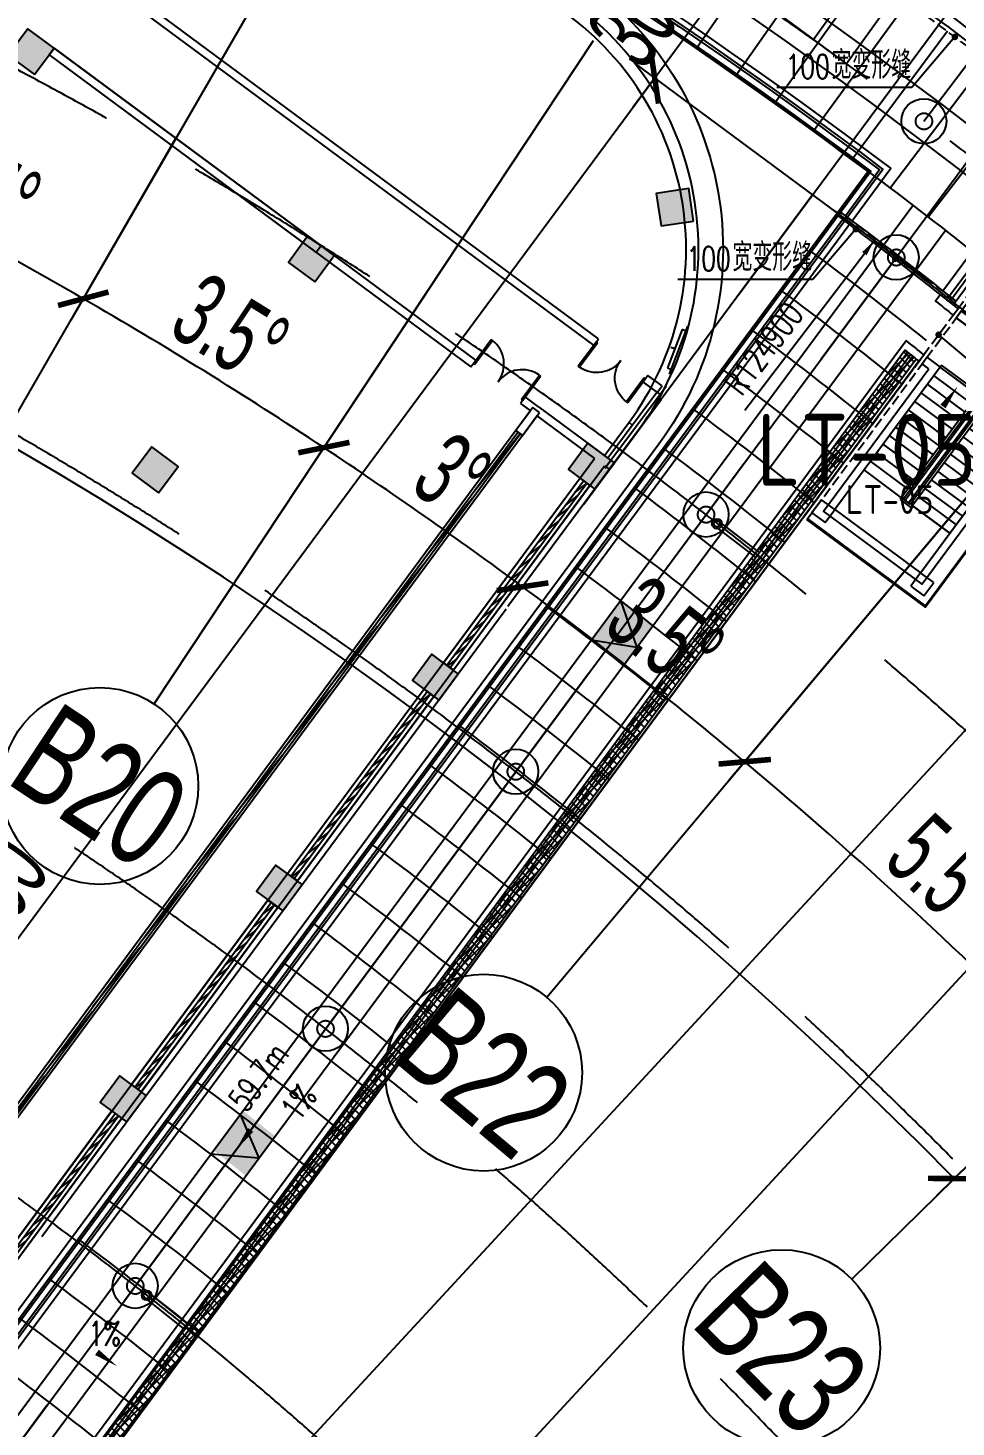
# Model space of a CAD drawing. Extents: x 1962160 to 37842216, y -162679 to 2997677.
# Drawn here: x 37668805 to 37691441, y 2827216 to 2861342 of the extents above; entities that cross this region are included whole.
import ezdxf
from ezdxf.enums import TextEntityAlignment as Align

# ---------------------------------------------------------------- set-up
doc = ezdxf.new("R2010")
doc.units = 0
doc.header["$LTSCALE"] = 1000
for name, pattern in [('__DASH', [0.35, 0.25, -0.1]), ('CENTER', [2, 1.25, -0.25, 0.25, -0.25]), ('CENTER2', [28.575, 19.05, -3.175, 3.175, -3.175]), ('DASH', [0.35, 0.25, -0.1]), ('HIDDEN', [0.375, 0.25, -0.125])]:
    doc.linetypes.add(name, pattern=pattern)
doc.layers.get('0').update_dxf_attribs({"color": 8})
doc.layers.get('Defpoints').update_dxf_attribs({"color": 8})
for name, color, linetype in [('#幕墙线-平面', 8, 'Continuous'), ('#标注', 8, 'Continuous'), ('#虚线', 8, 'HIDDEN'), ('#轴线', 8, 'CENTER2'), ('1-WIN-1', 8, 'Continuous'), ('A-AL', 8, 'Continuous'), ('A-AL-E', 8, 'Continuous'), ('A-COLS-PLAN-C', 8, 'DASH'), ('A-COLS-PLAN-S', 8, 'DASH'), ('A-DETL-ALUM', 8, 'Continuous'), ('A-DIMS', 8, 'Continuous'), ('A-DIMS-LEAD', 8, 'Continuous'), ('A-DIMS-SYMB', 8, 'Continuous'), ('A-FLOR', 8, 'Continuous'), ('A-FLOR-OTLN', 8, 'Continuous'), ('A-FLOR-UNDR', 8, '__DASH'), ('A-GRID', 8, 'CENTER'), ('A-HATH', 8, 'Continuous'), ('A-NOTE', 8, 'Continuous'), ('A-ROOF-DRAN', 8, 'Continuous'), ('A-STRS', 8, 'Continuous'), ('A-STRS-HRAL', 8, 'Continuous'), ('A-TEXT-150', 8, 'Continuous'), ('A-TEXT-500', 8, 'Continuous'), ('COLUMN', 8, 'Continuous'), ('DIM', 8, 'Continuous'), ('G-ACCS', 8, 'Continuous'), ('PUB_HATCH', 8, 'Continuous'), ('周边建筑', 8, 'Continuous'), ('建-填充', 8, 'Continuous'), ('水-雨水-压力流-标识', 8, 'Continuous')]:
    doc.layers.add(name, color=color, linetype=linetype)
doc.layers.add('A-X-CHEK', color=8, linetype='Continuous', plot=False)
doc.styles.add('#文字', font='jrs.shx', dxfattribs={"width": 0.7, "bigfont": 'hztxt.shx'})
doc.styles.add('_TCH_DIM', font='SIMPLEX', dxfattribs={"bigfont": 'GBCBIG'})
doc.styles.add('JHZX', font='jrs.shx', dxfattribs={"width": 0.6, "bigfont": 'jhz.shx'})
doc.styles.get("Standard").update_dxf_attribs({"font": 'xd-hzs.shx', "bigfont": 'xd-hztxt.shx'})
doc.dimstyles.new('JZBZ-600', dxfattribs={"dimscale": 600, "dimtxt": 3, "dimasz": 1.5, "dimexe": 1, "dimexo": 1, "dimgap": 0.5, "dimtad": 1, "dimdec": 0, "dimdsep": 46, "dimtxsty": 'JHZX', "dimblk1": 'ARCHTICK', "dimblk2": 'ARCHTICK', "dimsah": 1, "dimcen": 0, "dimclrd": 1, "dimclre": 1, "dimclrt": 2, "dimadec": 1, "dimazin": 2, "dimtfac": 1, "dimtdec": 0, "dimtix": 1, "dimtmove": 0, "dimatfit": 3, "dimfxl": 1, "dimtolj": 1, "dimlwd": -1, "dimlwe": -1, "dimarcsym": 1})

# ---------------------------------------------------------------- blocks, each defined once
blk = doc.blocks.new('排水沟区域')
at = {"layer": 'A-HATH'}
h = blk.add_hatch(dxfattribs=at)
h.set_pattern_fill('ANSI37', color=256, scale=100)
h.set_pattern_definition([(45, (0, 0), (-112.2532015, 112.2532015), []), (135, (0, 0), (-112.2532015, -112.2532015), [])])
edge = h.paths.add_edge_path()
edge.add_line((35689954, 2968412), (35724511, 3015261))
edge.add_arc((35647973, 2918657), 123250, 51.44757, 51.61038, ccw=False)
edge.add_line((35724786, 3015043), (35690222, 2968185))
edge.add_arc((35647973, 2918657), 65100, 49.53456, 49.84332)
blk.add_lwpolyline([(35689954, 2968412), (35724511, 3015261, -0.00071), (35724786, 3015043), (35690222, 2968185, 0.001347)], format="xyb", close=True, dxfattribs=at)
blk.add_arc((35647973, 2918657), 124850, 51.47499, 51.63511, dxfattribs=at)
blk = doc.blocks.new('A$C58e34137')
at = {"layer": 'A-X-CHEK'}
blk.add_blockref('排水沟区域', (-35647973, -2918657), dxfattribs=at)
blk = doc.blocks.new('雨水立管')
for radius in [80, 50]:
    blk.add_circle((0, 0), radius)
blk = doc.blocks.new('雨水')
at = {"layer": 'A-DIMS-SYMB'}
blk.add_lwpolyline([(35703978, 2991382, 0, 0, 0), (35705297, 2990474, 0, 160, 0), (35704802, 2990814, 0, 0, 0)], format="xyseb", dxfattribs=at)
at = {"layer": 'A-ROOF-DRAN'}
for points in [[(35719970, 3011084), (35720962, 3010320)], [(35719878, 3010966), (35720873, 3010199)], [(35706062, 2992264), (35707031, 2991493)], [(35705969, 2992147), (35706941, 2991372)]]:
    blk.add_lwpolyline(points, dxfattribs=at)
at = {"xscale": 1.5, "yscale": 1.5, "zscale": 1.5}
for p, rotation in [((35719924, 3011025), 357.7900760664111), ((35706016, 2992206), 357.9511120445603)]:
    blk.add_blockref('雨水立管', p, dxfattribs=dict(at, rotation=rotation))
at = {"layer": 'A-DIMS-SYMB', "style": '_TCH_DIM', "width": 0.705882}
blk.add_text('1%', height=595, dxfattribs=at).set_placement((35704596, 2990973))
blk = doc.blocks.new('1100')
at = {"layer": 'A-DETL-ALUM', "ltscale": 0.3}
blk.add_circle((35572079, 2737405), 550, dxfattribs=at)
blk = doc.blocks.new('_YZHK')
blk.add_circle((0, 0), 0.5)
blk = doc.blocks.new('ASDFASD')
at = {"layer": 'A-COLS-PLAN-C', "ltscale": 0.3, "xscale": 400, "yscale": 400, "zscale": 400}
for p in [(35724975, 3020843), (35724300, 3017521), (35719660, 3011250), (35715019, 3004978), (35710378, 2998706), (35705737, 2992434)]:
    blk.add_blockref('_YZHK', p, dxfattribs=at)
blk = doc.blocks.new('_FZHK')
blk.add_lwpolyline([(-0.5, -0.5), (0.5, -0.5), (0.5, 0.5), (-0.5, 0.5)], close=True)
blk = doc.blocks.new('LT-5')
at = {"layer": 'A-AL'}
for points in [[(1071, 1447), (3965, -694), (-33, -6096), (-2927, -3955)], [(1056, 1427), (3930, -700), (-38, -6061), (-2912, -3935)]]:
    blk.add_lwpolyline(points, dxfattribs=at)
at = {"layer": 'A-DIMS-SYMB'}
blk.add_lwpolyline([(1986, -1308, 0, 0, 0), (-304, -4403, 0, 0, 0), (-1389, -3600, 0, 0, 0), (747, -714, 0, 160, 0), (390, -1197, 0, 0, 0)], format="xyseb", dxfattribs=at)
at = {"layer": 'A-FLOR-UNDR'}
for p, q in [((-3007, -3895), (990, 1506)), ((-2927, -3955), (1071, 1447))]:
    blk.add_line(p, q, dxfattribs=at)
blk.add_lwpolyline([(833, 1126), (913, 1066)], dxfattribs=at)
at = {"layer": 'A-STRS'}
for p, q in [((322, -238), (-1534, -2746)), ((322, -238), (357, -190)), ((1238, -916), (322, -238)), ((1447, -1071), (322, -238)), ((1531, -1058), (357, -190)), ((929, -1334), (12, -656)), ((1083, -1125), (167, -447)), ((1238, -916), (-654, -3472)), ((1286, -952), (-570, -3460)), ((1326, -981), (-529, -3489)), ((774, -1543), (-142, -865)), ((1286, -952), (1238, -916)), ((1286, -952), (1238, -916)), ((1326, -981), (1286, -952)), ((1326, -981), (1407, -1041)), ((465, -1961), (-452, -1283)), ((-449, -3549), (1407, -1041)), ((-409, -3579), (1447, -1071)), ((-396, -3663), (1531, -1058)), ((619, -1752), (-297, -1074)), ((1172, -1190), (1132, -1161)), ((1252, -1250), (1292, -1280)), ((1341, -1315), (2257, -1993)), ((1407, -1041), (1447, -1071)), ((1495, -1106), (2412, -1784)), ((155, -2379), (-761, -1701)), ((310, -2170), (-606, -1492)), ((862, -1608), (822, -1579)), ((943, -1668), (983, -1698)), ((1017, -1399), (977, -1370)), ((1097, -1459), (1138, -1489)), ((1186, -1524), (2102, -2202)), ((1, -2588), (-916, -1910)), ((553, -2026), (513, -1997)), ((556, -4293), (2412, -1784)), ((708, -1817), (668, -1788)), ((788, -1877), (828, -1907)), ((877, -1942), (1793, -2620)), ((1031, -1733), (1948, -2411)), ((-309, -3006), (-1225, -2328)), ((-154, -2797), (-1070, -2119)), ((398, -2235), (358, -2206)), ((479, -2295), (519, -2325)), ((567, -2360), (1484, -3038)), ((633, -2086), (674, -2116)), ((722, -2151), (1638, -2829)), ((-463, -3215), (-1380, -2537)), ((89, -2653), (49, -2624)), ((170, -2713), (210, -2743)), ((244, -2444), (204, -2415)), ((324, -2504), (364, -2534)), ((413, -2569), (1329, -3247)), ((-1534, -2746), (-2248, -3711)), ((-618, -3424), (-1534, -2746)), ((-618, -3424), (-1534, -2746)), ((-220, -3071), (-260, -3042)), ((-66, -2862), (-106, -2833)), ((15, -2922), (55, -2952)), ((103, -2987), (1020, -3665)), ((258, -2778), (1174, -3456)), ((-375, -3280), (-415, -3251)), ((-294, -3340), (-254, -3370)), ((-206, -3405), (710, -4083)), ((-140, -3131), (-100, -3161)), ((-51, -3196), (865, -3874)), ((-2248, -3711), (-158, -5257)), ((-654, -3472), (-396, -3663)), ((-529, -3489), (-570, -3460)), ((-570, -3460), (-409, -3579)), ((-409, -3579), (-570, -3460)), ((-449, -3549), (-409, -3579)), ((-361, -3614), (556, -4293)), ((556, -4293), (-361, -3614)), ((-158, -5257), (556, -4293))]:
    blk.add_line(p, q, dxfattribs=at)
at = {"layer": 'A-STRS-HRAL'}
blk.add_lwpolyline([(42, -280), (-119, -161), (0, 0), (322, -238), (-2248, -3711), (-158, -5257), (3125, -820), (714, 965), (833, 1125), (3405, -778), (-116, -5537), (-2528, -3752), (42, -280)], dxfattribs=at)
at = {"layer": 'A-COLS-PLAN-C'}
for p, xscale, yscale, zscale, rotation in [((994, 1006), 399.999999995629, 400.0000000216814, 400.0000000216814, 143.4999999619085), ((3405, -778), 400.000000014255, 400.000000014255, 400.000000014255, 143.4999999618913), ((-2528, -3752), 400.0000000039543, 400.0000000039543, 400.0000000039543, 143.4999999647823), ((-116, -5537), 399.9999999934131, 399.9999999934131, 399.9999999934131, 143.4999999623374)]:
    blk.add_blockref('_FZHK', p, dxfattribs=dict(at, xscale=xscale, yscale=yscale, zscale=zscale, rotation=rotation))
at = {"layer": 'A-DIMS-SYMB', "style": '_TCH_DIM'}
blk.add_text('下', height=675, dxfattribs=at).set_placement((1922, -1139))
blk = doc.blocks.new('*U314')
for p, q in [((0, -200), (0, 200)), ((0, 200), (99.9, 200)), ((99.9, -200), (0, -200))]:
    blk.add_line(p, q)
blk = doc.blocks.new('*U315')
blk.add_line((0, 0), (-100, 0))
blk = doc.blocks.new('*U316')
blk.add_line((99.9, 250), (99.9, -250))
blk = doc.blocks.new('*U317')
for p, q in [((0, -200), (0, 200)), ((0, 200), (100, 200)), ((100, -200), (0, -200))]:
    blk.add_line(p, q)
blk = doc.blocks.new('*U318')
blk.add_line((0, 0), (-100, 0))
blk = doc.blocks.new('*U319')
blk.add_line((100, 250), (100, -250))
blk = doc.blocks.new('$WINLIB2D$00000039')
for points in [[(-0.5, 0.5), (-0.5, -0.5)], [(0.5, 0.5), (-0.5, 0.5)], [(0.5, -0.5), (0.5, 0.5)], [(-0.5, 0.1667), (0.5, 0.1667)], [(-0.3839, -0.1667), (-0.448, 0.1667)], [(-0.3159, -0.1667), (-0.38, 0.1667)], [(-0.2479, -0.1667), (-0.312, 0.1667)], [(-0.1799, -0.1667), (-0.244, 0.1667)], [(-0.1119, -0.1667), (-0.176, 0.1667)], [(-0.0439, -0.1667), (-0.108, 0.1667)], [(0.0241, -0.1667), (-0.04, 0.1667)], [(0.0921, -0.1667), (0.028, 0.1667)], [(0.16, -0.1667), (0.0959, 0.1667)], [(0.228, -0.1667), (0.1639, 0.1667)], [(0.296, -0.1667), (0.2319, 0.1667)], [(0.364, -0.1667), (0.2999, 0.1667)], [(0.432, -0.1667), (0.3679, 0.1667)], [(0.5, -0.1667), (0.4359, 0.1667)], [(-0.4519, -0.1667), (-0.5, 0.0836)], [(-0.5, -0.1667), (0.5, -0.1667)], [(0.5, -0.5), (-0.5, -0.5)]]:
    blk.add_lwpolyline(points)
blk = doc.blocks.new('$DorLib2D$00000002')
at = {"layer": '1-WIN-1'}
for p, q in [((-0.5, 0), (-0.5, 0.4875)), ((-0.475, 0.4875), (-0.5, 0.4875)), ((-0.475, 0), (-0.475, 0.4875)), ((0.475, 0), (0.475, 0.4875)), ((0.475, 0.4875), (0.5, 0.4875)), ((0.5, 0), (0.5, 0.4875)), ((-0.5, 0), (-0.475, 0)), ((0.5, 0), (0.475, 0))]:
    blk.add_line(p, q, dxfattribs=at)
for centre, start, end in [((-0.4875, 0), 0, 88.53072), ((0.4875, 0), 91.46928, 180)]:
    blk.add_arc(centre, 0.4875, start, end, dxfattribs=at)
blk = doc.blocks.new('_FZH')
blk.add_lwpolyline([(-0.5, -0.5), (0.5, -0.5), (0.5, 0.5), (-0.5, 0.5)], close=True)
at = {"layer": 'PUB_HATCH'}
blk.add_solid([(-0.5, -0.5), (0.5, -0.5), (-0.5, 0.5), (0.5, 0.5)], dxfattribs=at)
blk = doc.blocks.new('567')
at = {"layer": '周边建筑'}
for p, q in [((79588, 88437), (67813, 99417)), ((67677, 99271), (79452, 88291)), ((67196, 96985), (67059, 96839)), ((67196, 96985), (67059, 96839)), ((76554, 88258), (67196, 96985)), ((67196, 96985), (73120, 91461)), ((67059, 96839), (76418, 88112)), ((67059, 96839), (72983, 91315)), ((73120, 91461), (72983, 91315)), ((79452, 88291), (79588, 88437)), ((76418, 88112), (76554, 88258)), ((80685, 87414), (80549, 87268)), ((80999, 87122), (80685, 87414)), ((77651, 87235), (77515, 87089)), ((77515, 87089), (77737, 86882)), ((77947, 86960), (77651, 87235)), ((80549, 87268), (80862, 86976)), ((80862, 86976), (80999, 87122)), ((77805, 86955), (77328, 86443)), ((77737, 86882), (77328, 86443)), ((77474, 86307), (77951, 86819)), ((77474, 86307), (77883, 86745)), ((77951, 86819), (77805, 86955)), ((77883, 86745), (79163, 85552)), ((77947, 86960), (79446, 85562)), ((77328, 86443), (77474, 86307)), ((77328, 86443), (77474, 86307)), ((79409, 85596), (80098, 86334)), ((79492, 85245), (80317, 86130)), ((58569, 63465), (79163, 85552)), ((58715, 63181), (79383, 85347)), ((79383, 85347), (79492, 85245)), ((79446, 85562), (79409, 85596))]:
    blk.add_line(p, q, dxfattribs=at)
blk.add_lwpolyline([(51546, 114974, -0.066668), (79984, 97358, -0.432715), (80756, 85721), (59352, 62768, -0.3894), (48565, 61929, 0.164544), (1000, 78694)], format="xyb", dxfattribs=at)
for radius in [7100, 7400]:
    blk.add_arc((74905, 91177), radius, 317, 50.5955, dxfattribs=at)
at = {"layer": 'COLUMN'}
for p, xscale, yscale, zscale, rotation in [((66630, 96966), 800.000000000408, 800.000000000408, 800.000000000408, 47.00000000001015), ((81801, 91417), 800.0000000005812, 800.0000000005812, 800.0000000005812, 92.00000000001056), ((72847, 91169), 800.000000000408, 800.000000000408, 800.000000000408, 47.00000000001015), ((68482, 86488), 800.000000000408, 800.000000000408, 800.000000000408, 47.00000000001015), ((79063, 85372), 800.000000000408, 800.000000000408, 800.000000000408, 47.00000000001015), ((74699, 80691), 800.000000000408, 800.000000000408, 800.000000000408, 47.00000000001015), ((70334, 76010), 800.000000000408, 800.000000000408, 800.000000000408, 47.00000000001015), ((65969, 71330), 800.000000000408, 800.000000000408, 800.000000000408, 47.00000000001015)]:
    blk.add_blockref('_FZH', p, dxfattribs=dict(at, xscale=xscale, yscale=yscale, zscale=zscale, rotation=rotation))
at = {"layer": '周边建筑'}
for name, p, xscale, yscale, zscale, rotation in [('$DorLib2D$00000002', (77035, 87674), 1500, 1500, 200, 317.0000000001526), ('$DorLib2D$00000002', (80068, 87853), -1500.000000000001, 1500, 200, 137.0000000001527), ('$WINLIB2D$00000039', (67625, 75892), 28668.06737196897, 200, 28668.06737196897, 47.00000000000413), ('$WINLIB2D$00000039', (67625, 75892), 28668.06737196897, 200.0000000000001, 28668.06737196897, 47.00000000000397), ('$WINLIB2D$00000039', (76956, 82961), 5600, 299.9999999999999, 5600, 47.00000000000436), ('$WINLIB2D$00000039', (72591, 78281), 5600, 299.9999999999999, 5600, 47.00000000000436), ('$WINLIB2D$00000039', (68226, 73600), 5600, 299.9999999999999, 5600, 47.00000000000436), ('$WINLIB2D$00000039', (63862, 68919), 5600, 299.9999999999999, 5600, 47.00000000000436)]:
    blk.add_blockref(name, p, dxfattribs=dict(at, xscale=xscale, yscale=yscale, zscale=zscale, rotation=rotation))
at = {"layer": '周边建筑', "xscale": -1.000000000000001, "yscale": 2.500000000000002, "rotation": 152.7273047657461}
for name in ['*U317', '*U319', '*U318']:
    blk.add_blockref(name, (81408, 87987), dxfattribs=at)
at = {"layer": '周边建筑', "yscale": 5, "rotation": 316.7273049999333}
for name in ['*U316', '*U314', '*U315']:
    blk.add_blockref(name, (80168, 86256), dxfattribs=at)
blk = doc.blocks.new('DIAN')
at = {"layer": 'A-FLOR-OTLN'}
h = blk.add_hatch(color=256, dxfattribs=at)
h.dxf.hatch_style = 1
edge = h.paths.add_edge_path()
edge.add_arc((35536772, 2753987), 50, 0, 360)
blk.add_circle((35536772, 2753987), 50, dxfattribs=at)
blk = doc.blocks.new('总体道路0521')
at = {"layer": 'G-ACCS'}
for p, q in [((35648053.519, 2918747.757), (35648026.68, 2918718.723)), ((35648056.456, 2918745.041), (35648029.618, 2918716.008))]:
    blk.add_line(p, q, dxfattribs=at)
for radius, start, end in [(223.8, 2.61503, 87.0254), (131, 52.42282, 54.65322)]:
    blk.add_arc((35647972.511, 2918657.177), radius, start, end, dxfattribs=at)
blk = doc.blocks.new('A$C06ac024f')
at = {"layer": 'A-AL-E'}
blk.add_line((77712, 97709), (78519, 98799), dxfattribs=at)
for points in [[(39323, 51881), (75638, 100959, 0.083994), (38219, 120221)], [(39363, 51851), (75708, 100969, 0.084111), (38226, 120272)]]:
    blk.add_lwpolyline(points, format="xyb", dxfattribs=at)
for points in [[(42095, 49659), (76720, 96452)], [(42248, 49529), (76880, 96333)]]:
    blk.add_lwpolyline(points, dxfattribs=at)
at = {"layer": 'A-DIMS'}
blk.add_lwpolyline([(75549, 98958, 132, 0, 0), (75791, 99276, 0, 0, 0)], format="xyseb", dxfattribs=at)
blk.add_lwpolyline([(72636, 95143), (75549, 98958), (75791, 99276)], dxfattribs=at)
at = {"layer": 'A-DIMS-LEAD'}
for p, q in [((77757, 104244), (76706, 103014)), ((76706, 103014), (73416, 103014)), ((75340, 99556), (74290, 98326)), ((74290, 98326), (70999, 98326)), ((77359, 96980), (78336, 96157))]:
    blk.add_line(p, q, dxfattribs=at)
at = {"layer": 'A-DIMS-LEAD', "const_width": 80}
for points in [[(77783, 104275, 1), (77731, 104214, 1)], [(75366, 99586, 1), (75314, 99525, 1)], [(77329, 97005, 1), (77390, 96954, 1)]]:
    blk.add_lwpolyline(points, format="xyb", close=True, dxfattribs=at)
at = {"layer": 'A-DIMS-SYMB'}
blk.add_lwpolyline([(62220, 79799, 0, 0, 0), (60223, 77100, 0, 160, 0), (60580, 77582, 0, 0, 0)], format="xyseb", dxfattribs=at)
at = {"layer": 'A-FLOR-OTLN'}
for points in [[(81206, 101709, 0.014002), (75385, 106095, 0.014002)], [(77713, 97715, 0.007204), (74865, 99914)]]:
    blk.add_lwpolyline(points, format="xyb", dxfattribs=at)
blk.add_lwpolyline([(40742, 50775), (76298, 98824)], dxfattribs=at)
at = {"layer": 'A-FLOR-UNDR'}
for points in [[(81143, 101631, 0.014002), (75327, 106013, 0.014002)], [(77775, 97794, 0.007204), (74925, 99994)]]:
    blk.add_lwpolyline(points, format="xyb", dxfattribs=at)
at = {"layer": 'A-STRS-HRAL'}
for p, q in [((41827, 49885), (76569, 96836)), ((76606, 96551), (41980, 49756)), ((77078, 96431), (76959, 96270))]:
    blk.add_line(p, q, dxfattribs=at)
blk.add_lwpolyline([(38078, 120685), (38025, 120283, -0.000403), (38219, 120221), (38245, 120423, -0.084461), (75917, 100999), (75085, 99874, -0.0004), (75244, 99754), (76196, 101040, 0.085331)], format="xyb", close=True, dxfattribs=at)
for points in [[(75185, 99673, 0.0004), (75025, 99794), (39482, 51760, -0.000768), (39641, 51639), (75185, 99673)], [(78451, 99044, -0.055012), (98161, 79554), (98316, 79679, 0.055421), (78413, 99329), (77461, 98042, -0.0004), (77618, 97918), (78451, 99044)], [(77402, 97962), (77283, 97801, -0.001104), (77714, 97459), (77833, 97620, 0.001102), (77402, 97962)], [(76606, 96551, -0.00071), (76880, 96333), (76999, 96493, 0.001114), (76569, 96836)]]:
    blk.add_lwpolyline(points, format="xyb", dxfattribs=at)
at = {"xscale": 1000, "yscale": 1000, "zscale": 1000}
blk.add_blockref('总体道路0521', (-35647972511, -2918657177), dxfattribs=at)
at = {"layer": 'A-COLS-PLAN-S'}
blk.add_blockref('ASDFASD', (-35647973, -2918657), dxfattribs=at)
at = {"layer": 'A-FLOR-OTLN'}
blk.add_blockref('DIAN', (-35460474, -2655163), dxfattribs=at)
at = {"layer": 'A-ROOF-DRAN'}
blk.add_blockref('雨水', (-35647973, -2918657), dxfattribs=at)
at = {"layer": 'A-STRS'}
blk.add_blockref('LT-5', (77076, 96429), dxfattribs=at)
at = {"layer": 'A-STRS-HRAL', "rotation": 6.499999999994645}
blk.add_blockref('567', (0, 0), dxfattribs=at)
at = {"layer": '周边建筑', "rotation": 6.499999999994645}
blk.add_blockref('567', (0, 0), dxfattribs=at)
at = {"layer": '水-雨水-压力流-标识'}
for p in [(-35495079, -2635217), (-35495754, -2638539), (-35500394, -2644810), (-35505035, -2651082), (-35509676, -2657354), (-35514317, -2663626)]:
    blk.add_blockref('1100', p, dxfattribs=at)
at = {"layer": 'A-DIMS', "style": '_TCH_DIM', "width": 0.705882}
blk.add_text('R124900', height=595, rotation=52.6404, dxfattribs=at).set_placement((72557, 95455))
at = {"layer": 'A-NOTE', "style": '_TCH_DIM', "width": 0.705882}
for p in [(73626, 103224), (71209, 98536)]:
    blk.add_text('100', height=595, dxfattribs=at).set_placement(p)
at = {"layer": 'A-NOTE', "style": '_TCH_DIM'}
for p in [(74746, 103224), (72329, 98536)]:
    blk.add_text('宽变形缝', height=675.2, dxfattribs=at).set_placement(p)
at = {"layer": 'A-NOTE', "style": '_TCH_DIM', "width": 0.705882}
for s, p in [('59.7m', (60476, 77981)), ('1%', (61751, 77760))]:
    blk.add_text(s, height=595, rotation=53.5107, dxfattribs=at).set_placement(p)
at = {"layer": 'A-TEXT-150'}
blk.add_text('LT-05', height=700, dxfattribs=at).set_placement((75090, 92610))
at = {"layer": 'A-TEXT-500'}
blk.add_text('LT-05', height=1750, dxfattribs=at).set_placement((72918, 93298))
blk = doc.blocks.new('A$C41f195f4')
at = {"layer": '建-填充', "ltscale": 10}
h = blk.add_hatch(color=256, dxfattribs=at)
h.dxf.hatch_style = 1
edge = h.paths.add_edge_path()
edge.add_line((69275, 90049), (68879, 89515))
edge.add_arc((389, 529), 112292, 51.90503, 52.41541, ccw=False)
edge.add_line((69669, 88901), (70066, 89438))
edge.add_arc((10281, 12952), 97079, 51.98667, 52.57701)
edge = h.paths.add_edge_path()
edge.add_line((69593, 90479), (69275, 90049))
edge.add_arc((10281, 12952), 97079, 51.98667, 52.57701, ccw=False)
edge.add_line((70066, 89438), (70383, 89866))
edge.add_arc((389, 529), 113492, 51.9219, 52.42688)
h = blk.add_hatch(color=256, dxfattribs=at)
h.dxf.hatch_style = 1
edge = h.paths.add_edge_path()
edge.add_arc((-17231, -24230), 97079, 51.98667, 52.57701)
edge.add_line((41764, 52867), (41050, 51902))
edge.add_arc((-17944, -25195), 97079, 51.98667, 52.57701, ccw=False)
edge.add_line((41841, 51290), (42555, 52255))
edge = h.paths.add_edge_path()
edge.add_line((50653, 64880), (50329, 64443))
edge.add_arc((-8665, -12655), 97079, 51.98667, 52.57701, ccw=False)
edge.add_line((51120, 63831), (51438, 64260))
edge.add_arc((2, 2), 82309, 51.3238, 52.02026)
edge = h.paths.add_edge_path()
edge.add_line((50329, 64443), (49939, 63916))
edge.add_arc((2, 2), 81109, 51.29158, 51.99836, ccw=False)
edge.add_line((50724, 63295), (51120, 63831))
edge.add_arc((-8665, -12655), 97079, 51.98667, 52.57701)
edge = h.paths.add_edge_path()
edge.add_line((60390, 78039), (60322, 77947))
edge.add_arc((1328, 850), 97079, 51.98667, 52.57701, ccw=False)
edge.add_line((61113, 77335), (61176, 77419))
edge.add_arc((2, 602), 98200, 51.46772, 52.05146)
edge = h.paths.add_edge_path()
edge.add_line((60322, 77947), (59676, 77074))
edge.add_arc((2, 602), 97000, 51.44257, 52.03353, ccw=False)
edge.add_line((60461, 76454), (61113, 77335))
edge.add_arc((1328, 850), 97079, 51.98667, 52.57701)
at = {"layer": 'DIM', "ltscale": 10}
for points in [[(69600, 90486), (69997, 89341), (68886, 89521)], [(60321, 77945), (60782, 76887), (59607, 76981)]]:
    blk.add_lwpolyline(points, dxfattribs=at)
blk = doc.blocks.new('A$C80b62fe7')
at = {"layer": '#幕墙线-平面'}
for points in [[(110139, 239993), (147053, 289879, 0.084509), (109349, 309336, 0.084509)], [(109930, 240147), (146690, 289826, 0.083994), (109271, 309089, 0.083994)], [(148675, 286642), (149609, 287904, -0.063099), (171827, 265182, -0.063099)]]:
    blk.add_lwpolyline(points, format="xyb", dxfattribs=at)
for points in [[(111392, 239811), (147784, 288992)], [(112196, 239216), (148588, 288397)], [(112643, 237947), (147723, 285355)], [(112852, 237792), (147932, 285200)]]:
    blk.add_lwpolyline(points, dxfattribs=at)
for radius, start, end in [(128529, 333.50225, 195.7758), (127529, 333.53985, 195.7884)]:
    blk.add_arc((71052, 188867), radius, start, end, dxfattribs=at)
blk = doc.blocks.new('DASWQE')
at = {"layer": '#幕墙线-平面', "ltscale": 10}
for points in [[(73585, 107048), (71461, 103957)], [(74571, 106363), (72418, 103293)], [(75641, 105797), (73369, 102619)], [(76615, 105094), (74314, 101937)], [(77583, 104381), (75253, 101246)], [(78544, 103660), (76191, 100555)], [(79498, 102930), (77117, 99848)]]:
    blk.add_lwpolyline(points, dxfattribs=at)
for centre, radius, start, end in [((20619, 26687), 92437, 51.23691, 53.46891), ((17034, 22074), 97079, 51.26359, 53.38887), ((16320, 21110), 97079, 51.26359, 53.38887), ((15607, 20145), 97079, 51.17499, 53.38887), ((14893, 19180), 97079, 51.17499, 53.38887), ((14179, 18216), 97079, 51.17499, 53.38887), ((13465, 17251), 97079, 51.17499, 53.38887), ((12752, 16287), 97079, 51.17499, 53.38887), ((12038, 15322), 97079, 51.17499, 53.38887), ((11324, 14357), 97079, 51.17499, 53.38887), ((10610, 13393), 97079, 51.17499, 53.38887), ((9896, 12428), 97079, 51.17499, 53.38887), ((9183, 11463), 97079, 51.17499, 53.38887), ((8469, 10499), 97079, 51.17499, 53.38887), ((7755, 9534), 97079, 51.17499, 53.38887), ((7041, 8570), 97079, 51.17499, 53.38887), ((6327, 7605), 97079, 51.17499, 53.38887), ((5614, 6640), 97079, 51.17499, 53.38887), ((4900, 5676), 97079, 51.17499, 53.38887), ((4186, 4711), 97079, 51.17499, 53.38887), ((3472, 3746), 97079, 51.17499, 53.38887), ((2758, 2782), 97079, 51.17499, 53.38887), ((2045, 1817), 97079, 51.17499, 53.38887), ((1331, 853), 97079, 51.17499, 53.38887), ((617, -112), 97079, 51.17499, 53.38887), ((-97, -1077), 97079, 51.17499, 53.38887), ((-810, -2041), 97079, 51.17499, 53.38887), ((-1524, -3006), 97079, 51.17499, 53.38887), ((-2238, -3971), 97079, 51.17499, 53.38887), ((-2952, -4935), 97079, 51.17499, 53.38887), ((-3666, -5900), 97079, 51.17499, 53.38887), ((-4379, -6864), 97079, 51.17499, 53.38887)]:
    blk.add_arc(centre, radius, start, end, dxfattribs=at)
at = {"layer": 'DIM', "ltscale": 10}
blk.add_blockref('A$C80b62fe7', (-71047, -188863), dxfattribs=at)
blk = doc.blocks.new('_ARCHTICK')
at = {"const_width": 0.15}
blk.add_lwpolyline([(-0.5, -0.5), (0.5, 0.5)], dxfattribs=at)
blk = doc.blocks.new('*D94')
at = {"layer": '#标注', "color": 1, "transparency": 16777216}
for p, q in [((36854890, 3019055), (36847454, 3009007)), ((36860875, 3014337), (36852840, 3004761))]:
    blk.add_line(p, q, dxfattribs=at)
blk.add_arc((36780595, 2918663), 112993, 50, 53.49697, dxfattribs=at)
at = {"layer": 'Defpoints', "color": 0, "transparency": 16777216}
for p in [(36855247, 3019537), (36861260, 3014796), (36851450, 3006680), (36780595, 2918663)]:
    blk.add_point(p, dxfattribs=at)
at = {"layer": '#标注', "color": 1, "transparency": 16777216, "xscale": 900, "yscale": 900, "zscale": 900}
for p, rotation in [((36847811, 3009490), 143.496973538168), ((36853226, 3005221), 320.0000000001406)]:
    blk.add_blockref('_ARCHTICK', p, dxfattribs=dict(at, rotation=rotation))
at = {"layer": '#标注', "color": 2, "transparency": 16777216, "insert": (36851294, 3008339), "char_height": 1800, "attachment_point": 5, "rotation": 321.7485, "style": 'JHZX'}
blk.add_mtext('\\A1;3.5°', dxfattribs=at)
blk = doc.blocks.new('*D95')
at = {"layer": '#标注', "color": 1, "transparency": 16777216}
for p, q in [((36849532, 3022807), (36842633, 3012383)), ((36854890, 3019055), (36847454, 3009007))]:
    blk.add_line(p, q, dxfattribs=at)
blk.add_arc((36780595, 2918663), 112993, 53.49697, 56.49763, dxfattribs=at)
at = {"layer": 'Defpoints', "color": 0, "transparency": 16777216}
for p in [(36849864, 3023307), (36855247, 3019537), (36846215, 3010649), (36780595, 2918663)]:
    blk.add_point(p, dxfattribs=at)
at = {"layer": '#标注', "color": 1, "transparency": 16777216, "xscale": 900, "yscale": 900, "zscale": 900}
for p, rotation in [((36842964, 3012884), 146.4976294272813), ((36847811, 3009490), 323.4969735381482)]:
    blk.add_blockref('_ARCHTICK', p, dxfattribs=dict(at, rotation=rotation))
at = {"layer": '#标注', "color": 2, "transparency": 16777216, "insert": (36846098, 3012201), "char_height": 1800, "attachment_point": 5, "rotation": 324.9973, "style": 'JHZX'}
blk.add_mtext('\\A1;3°', dxfattribs=at)
blk = doc.blocks.new('*D96')
at = {"layer": '#标注', "color": 1, "transparency": 16777216}
for p, q in [((36843046, 3026821), (36836795, 3015996)), ((36849532, 3022807), (36842633, 3012383))]:
    blk.add_line(p, q, dxfattribs=at)
blk.add_arc((36780595, 2918663), 112993, 56.49763, 59.99769, dxfattribs=at)
at = {"layer": 'Defpoints', "color": 0, "transparency": 16777216}
for p in [(36843346, 3027341), (36849864, 3023307), (36841033, 3014134), (36780595, 2918663)]:
    blk.add_point(p, dxfattribs=at)
at = {"layer": '#标注', "color": 1, "transparency": 16777216, "xscale": 900, "yscale": 900, "zscale": 900}
for p, rotation in [((36837095, 3016515), 149.9976923138167), ((36842964, 3012884), 326.4976294273036)]:
    blk.add_blockref('_ARCHTICK', p, dxfattribs=dict(at, rotation=rotation))
at = {"layer": '#标注', "color": 2, "transparency": 16777216, "insert": (36840689, 3015765), "char_height": 1800, "attachment_point": 5, "rotation": 328.2477, "style": 'JHZX'}
blk.add_mtext('\\A1;3.5°', dxfattribs=at)
blk = doc.blocks.new('*D97')
at = {"layer": '#标注', "color": 1, "transparency": 16777216}
for p, q in [((36836326, 3030432), (36830748, 3019245)), ((36843046, 3026821), (36836795, 3015996))]:
    blk.add_line(p, q, dxfattribs=at)
blk.add_arc((36780595, 2918663), 112993, 59.99769, 63.49776, dxfattribs=at)
at = {"layer": 'Defpoints', "color": 0, "transparency": 16777216}
for p in [(36836594, 3030969), (36843346, 3027341), (36835091, 3017646), (36780595, 2918663)]:
    blk.add_point(p, dxfattribs=at)
at = {"layer": '#标注', "color": 1, "transparency": 16777216, "xscale": 900, "yscale": 900, "zscale": 900}
for p, rotation in [((36831016, 3019782), 153.4977638093789), ((36837095, 3016515), 329.9976923137767)]:
    blk.add_blockref('_ARCHTICK', p, dxfattribs=dict(at, rotation=rotation))
at = {"layer": '#标注', "color": 2, "transparency": 16777216, "insert": (36834649, 3019252), "char_height": 1800, "attachment_point": 5, "rotation": 331.7477, "style": 'JHZX'}
blk.add_mtext('\\A1;3.5°', dxfattribs=at)
blk = doc.blocks.new('*D110')
at = {"layer": '#标注', "color": 1, "transparency": 16777216}
for p, q in [((36860883, 3014336), (36852848, 3004760)), ((36869683, 3006201), (36860768, 2997439))]:
    blk.add_line(p, q, dxfattribs=at)
blk.add_arc((36780603, 2918661), 112993, 44.50018, 50.00047, dxfattribs=at)
at = {"layer": 'Defpoints', "color": 0, "transparency": 16777216}
for p in [(36861268, 3014796), (36870111, 3006621), (36858621, 3000398), (36780603, 2918661)]:
    blk.add_point(p, dxfattribs=at)
at = {"layer": '#标注', "color": 1, "transparency": 16777216, "xscale": 900, "yscale": 900, "zscale": 900}
for p, rotation in [((36853234, 3005220), 140.0004672240831), ((36861196, 2997860), 314.5001823342758)]:
    blk.add_blockref('_ARCHTICK', p, dxfattribs=dict(at, rotation=rotation))
at = {"layer": '#标注', "color": 2, "transparency": 16777216, "insert": (36858118, 3002517), "char_height": 1800, "attachment_point": 5, "rotation": 317.2503, "style": 'JHZX'}
blk.add_mtext('\\A1;5.5°', dxfattribs=at)
blk = doc.blocks.new('*D235')
at = {"layer": '#标注', "color": 1, "transparency": 16777216}
for p, q in [((36709851, 3021595), (36719200, 3007992)), ((36869683, 3006201), (36857910, 2994633))]:
    blk.add_line(p, q, dxfattribs=at)
blk.add_arc((36780595, 2918663), 108993, 44.49706, 124.5, dxfattribs=at)
at = {"layer": 'Defpoints', "color": 0, "transparency": 16777216}
for p in [(36709511, 3022089), (36815783, 3021819), (36870111, 3006621), (36780595, 2918663)]:
    blk.add_point(p, dxfattribs=at)
at = {"layer": '#标注', "color": 1, "transparency": 16777216, "xscale": 900, "yscale": 900, "zscale": 900}
for p, rotation in [((36718860, 3008487), 214.4999999999932), ((36858338, 2995053), 314.4970587916025)]:
    blk.add_blockref('_ARCHTICK', p, dxfattribs=dict(at, rotation=rotation))
at = {"layer": '#标注', "color": 2, "transparency": 16777216, "insert": (36791159, 3028348), "char_height": 1800, "attachment_point": 5, "rotation": 354.4985, "style": 'JHZX'}
blk.add_mtext('\\A1;80°', dxfattribs=at)
blk = doc.blocks.new('*U247')
blk.add_line((0, -20), (0, 0))
blk.add_circle((0, -24), 4)
at = {"style": 'JHZX', "width": 0.75}
blk.add_attdef('AXES', text='', height=4, dxfattribs=at).set_placement((0, -24), align=Align.MIDDLE_CENTER)
blk = doc.blocks.new('DOTE-11')
at = {"layer": '#虚线', "ltscale": 20}
for points in [[(36865730, 3038006), (36854899, 3022823)], [(36866542, 3037423), (36855714, 3022243)]]:
    blk.add_lwpolyline(points, dxfattribs=at)
for radius, start, end in [(117100, 53.5, 124.5), (109300, 53.5, 124.5), (101500, 53.5, 124.5), (124900, 50.90588, 53.5), (93700, 53.5, 124.5), (117100, 330, 50.90588), (109300, 330, 50.72062), (101500, 330, 50.50684), (93700, 330, 50.25742)]:
    blk.add_arc((36780599, 2918657), radius, start, end, dxfattribs=at)
at = {"layer": '#轴线'}
for p, q in [((36819084, 2970667), (36867800, 3036503)), ((36857601, 3020843), (36868825, 3035737)), ((36821101, 2969106), (36858740, 3019972))]:
    blk.add_line(p, q, dxfattribs=at)
for radius, start, end in [(146600, 324.5, 183.99981), (138800, 324.5, 210.18842), (130400, 324.5, 210.32938), (127950, 324.5, 210.37401), (117100, 50.90588, 53.5), (109300, 50.72062, 53.5), (101500, 50.50684, 53.5), (93700, 50.25742, 53.5)]:
    blk.add_arc((36780599, 2918657), radius, start, end, dxfattribs=at)
blk = doc.blocks.new('*D356')
at = {"layer": '#标注', "color": 1, "ltscale": 10, "transparency": 16777216}
for p, q in [((37690794, 2855167), (37683608, 2860484)), ((37649115, 2812861), (37684091, 2860127)), ((37655819, 2807900), (37648633, 2813218))]:
    blk.add_line(p, q, dxfattribs=at)
at = {"layer": 'Defpoints', "color": 0, "ltscale": 10, "transparency": 16777216}
for p in [(37684091, 2860127), (37691277, 2854810), (37656301, 2807543)]:
    blk.add_point(p, dxfattribs=at)
at = {"layer": '#标注', "color": 1, "ltscale": 10, "transparency": 16777216, "xscale": 900, "yscale": 900, "zscale": 900}
for p, rotation in [((37684091, 2860127), 53.50000000003003), ((37649115, 2812861), 233.50000000003)]:
    blk.add_blockref('_ARCHTICK', p, dxfattribs=dict(at, rotation=rotation))
at = {"layer": '#标注', "color": 2, "ltscale": 10, "transparency": 16777216, "insert": (37665638, 2837208), "char_height": 1800, "attachment_point": 5, "rotation": 53.5, "style": 'JHZX'}
blk.add_mtext('\\A1;1200*49=58800', dxfattribs=at)
blk = doc.blocks.new('*D350')
at = {"layer": '#标注', "color": 1, "ltscale": 10, "transparency": 16777216}
for p, q in [((37685910, 2862586), (37686445, 2863309)), ((37689282, 2860090), (37685427, 2862943)), ((37684091, 2860127), (37685910, 2862586)), ((37690794, 2855167), (37683608, 2860484)), ((37684091, 2860127), (37683555, 2859404))]:
    blk.add_line(p, q, dxfattribs=at)
at = {"layer": 'Defpoints', "color": 0, "ltscale": 10, "transparency": 16777216}
for p in [(37685910, 2862586), (37689765, 2859733), (37691277, 2854810)]:
    blk.add_point(p, dxfattribs=at)
at = {"layer": '#标注', "color": 1, "ltscale": 10, "transparency": 16777216, "xscale": 900, "yscale": 900, "zscale": 900}
for p, rotation in [((37685910, 2862586), 233.5000000079418), ((37684091, 2860127), 53.50000000794178)]:
    blk.add_blockref('_ARCHTICK', p, dxfattribs=dict(at, rotation=rotation))
at = {"layer": '#标注', "color": 2, "ltscale": 10, "transparency": 16777216, "insert": (37684036, 2862070), "char_height": 1800, "attachment_point": 5, "rotation": 53.5, "style": 'JHZX'}
blk.add_mtext('\\A1;3058', dxfattribs=at)
blk = doc.blocks.new('ZW-5001')
at = {"layer": '#标注'}
ref = blk.add_blockref('*U247', (36839346.2, 3020413.5), dxfattribs=dict(at, xscale=600, yscale=600, rotation=329.9979886099188))
ref.add_attrib('AXES', 'B19', dxfattribs={"layer": '0', "height": 2400, "rotation": 329.99799, "style": '#文字', "width": 0.7}).set_placement((36832145.8, 3007942.9), align=Align.MIDDLE_CENTER)
ref = blk.add_blockref('*U247', (36845448.7, 3016637.2), dxfattribs=dict(at, xscale=600, yscale=600, rotation=326.498007636457))
ref.add_attrib('AXES', 'B20', dxfattribs={"layer": '0', "height": 2400, "rotation": 326.49801, "style": '#文字', "width": 0.7}).set_placement((36837500.4, 3004629.5), align=Align.MIDDLE_CENTER)
ref = blk.add_blockref('*U247', (36856118.2, 3008667.8), dxfattribs=dict(at, xscale=600, yscale=600, rotation=320.000055475881))
ref.add_attrib('AXES', 'B22', dxfattribs={"layer": '0', "height": 2400, "rotation": 320.00006, "style": '#文字', "width": 0.7}).set_placement((36846862.1, 2997636.8), align=Align.MIDDLE_CENTER)
ref = blk.add_blockref('*U247', (36864401.2, 3001010.7), dxfattribs=dict(at, xscale=600.0000000000001, yscale=600.0000000000001, rotation=314.4971693134812))
ref.add_attrib('AXES', 'B23', dxfattribs={"layer": '0', "height": 2400, "rotation": 314.49717, "style": '#文字', "width": 0.7}).set_placement((36854129.9, 2990918.1), align=Align.MIDDLE_CENTER)
ref = blk.add_blockref('*U247', (36869277, 2995744.2), dxfattribs=dict(at, xscale=600.0000000000002, yscale=600.0000000000002, rotation=310.9999999999887))
ref.add_attrib('AXES', 'C1', dxfattribs={"layer": '0', "height": 2400, "rotation": 311, "style": '#文字', "width": 0.7}).set_placement((36858409.1, 2986296.9), align=Align.MIDDLE_CENTER)
ref = blk.add_blockref('*U247', (36871913.4, 2992602.2), dxfattribs=dict(at, xscale=600.0000000000003, yscale=600.0000000000003, rotation=308.9983885300762))
ref.add_attrib('AXES', 'C2', dxfattribs={"layer": '0', "height": 2400, "rotation": 308.99839, "style": '#文字', "width": 0.7}).set_placement((36860722.2, 2983540.3), align=Align.MIDDLE_CENTER)
for base, center, p1, p2, picture, middle in [((36815783.2, 3021819.5), (36780594.8, 2918662.6), (36870111.4, 3006621.3), (36709511.5, 3022089.5), '*D235', (36791159.2, 3028348.4)), ((36835091.4, 3017645.6), (36780594.8, 2918662.6), (36843345.9, 3027340.6), (36836594.1, 3030968.8), '*D97', (36834648.8, 3019252.4)), ((36841032.6, 3014134), (36780594.8, 2918662.6), (36849863.6, 3023306.9), (36843345.9, 3027340.6), '*D96', (36840689, 3015764.8)), ((36846215, 3010649.1), (36780594.8, 2918662.6), (36855246.5, 3019537.4), (36849863.6, 3023306.9), '*D95', (36846097.9, 3012201.3)), ((36851449.7, 3006680.2), (36780594.8, 2918662.6), (36861260.5, 3014796.1), (36855246.5, 3019537.4), '*D94', (36851293.7, 3008338.8)), ((36858620.7, 3000397.8), (36780603.5, 2918661.5), (36870111.4, 3006621.3), (36861268.3, 3014795.7), '*D110', (36858117.6, 3002516.7))]:
    dim = blk.add_angular_dim_3p(base=base, center=center, p1=p1, p2=p2, dimstyle='JZBZ-600', dxfattribs=at)
    dim.commit()
    dim.dimension.update_dxf_attribs({"geometry": picture, "text_midpoint": middle})
blk = doc.blocks.new('FDGFH')
at = {"layer": 'A-FLOR'}
blk.add_blockref('ZW-5001', (-36780599, -2918657), dxfattribs=at)
at = {"layer": 'A-GRID'}
blk.add_blockref('DOTE-11', (-36780599, -2918657), dxfattribs=at)

msp = doc.modelspace()

# ---------------------------------------------------------------- linework, layer by layer
at = {"layer": '#标注', "ltscale": 10}
msp.add_arc((37613670.3, 2756893.5), 133919.7, 333.97781, 71.909507, dxfattribs=at)

# ---------------------------------------------------------------- block references
at = {"layer": 'A-STRS-HRAL'}
msp.add_blockref('DASWQE', (37613652.6, 2756886), dxfattribs=at)
at = {"layer": 'DIM', "ltscale": 10}
for name, p in [('A$C06ac024f', (37613657.1, 2756879.8)), ('A$C58e34137', (37613657.1, 2756879.8)), ('A$C41f195f4', (37613657.1, 2756890.3))]:
    msp.add_blockref(name, p, dxfattribs=at)
at = {"layer": 'DIM'}
msp.add_blockref('FDGFH', (37613657.1, 2756879.8), dxfattribs=at)

# ---------------------------------------------------------------- dimensions: what is measured, and where the dimension line sits
at = {"layer": '#标注', "ltscale": 10}
dim = msp.add_linear_dim(base=(37685909.8, 2862585.8), p1=(37691276.5, 2854810.1), p2=(37689764.7, 2859733.3), angle=233.5, dimstyle='JZBZ-600', override={"dimtmove": 1}, dxfattribs=at)
dim.commit()
dim.dimension.update_dxf_attribs({"geometry": '*D350', "text_midpoint": (37684035.6, 2862070.4)})
dim = msp.add_aligned_dim(p1=(37656301, 2807543.3), p2=(37691276.5, 2854810.1), distance=8939.3, text='1200*49=58800', dimstyle='JZBZ-600', dxfattribs=at)
dim.commit()
dim.dimension.update_dxf_attribs({"geometry": '*D356', "text_midpoint": (37665638.2, 2837207.8)})

doc.saveas('drawing.dxf')
